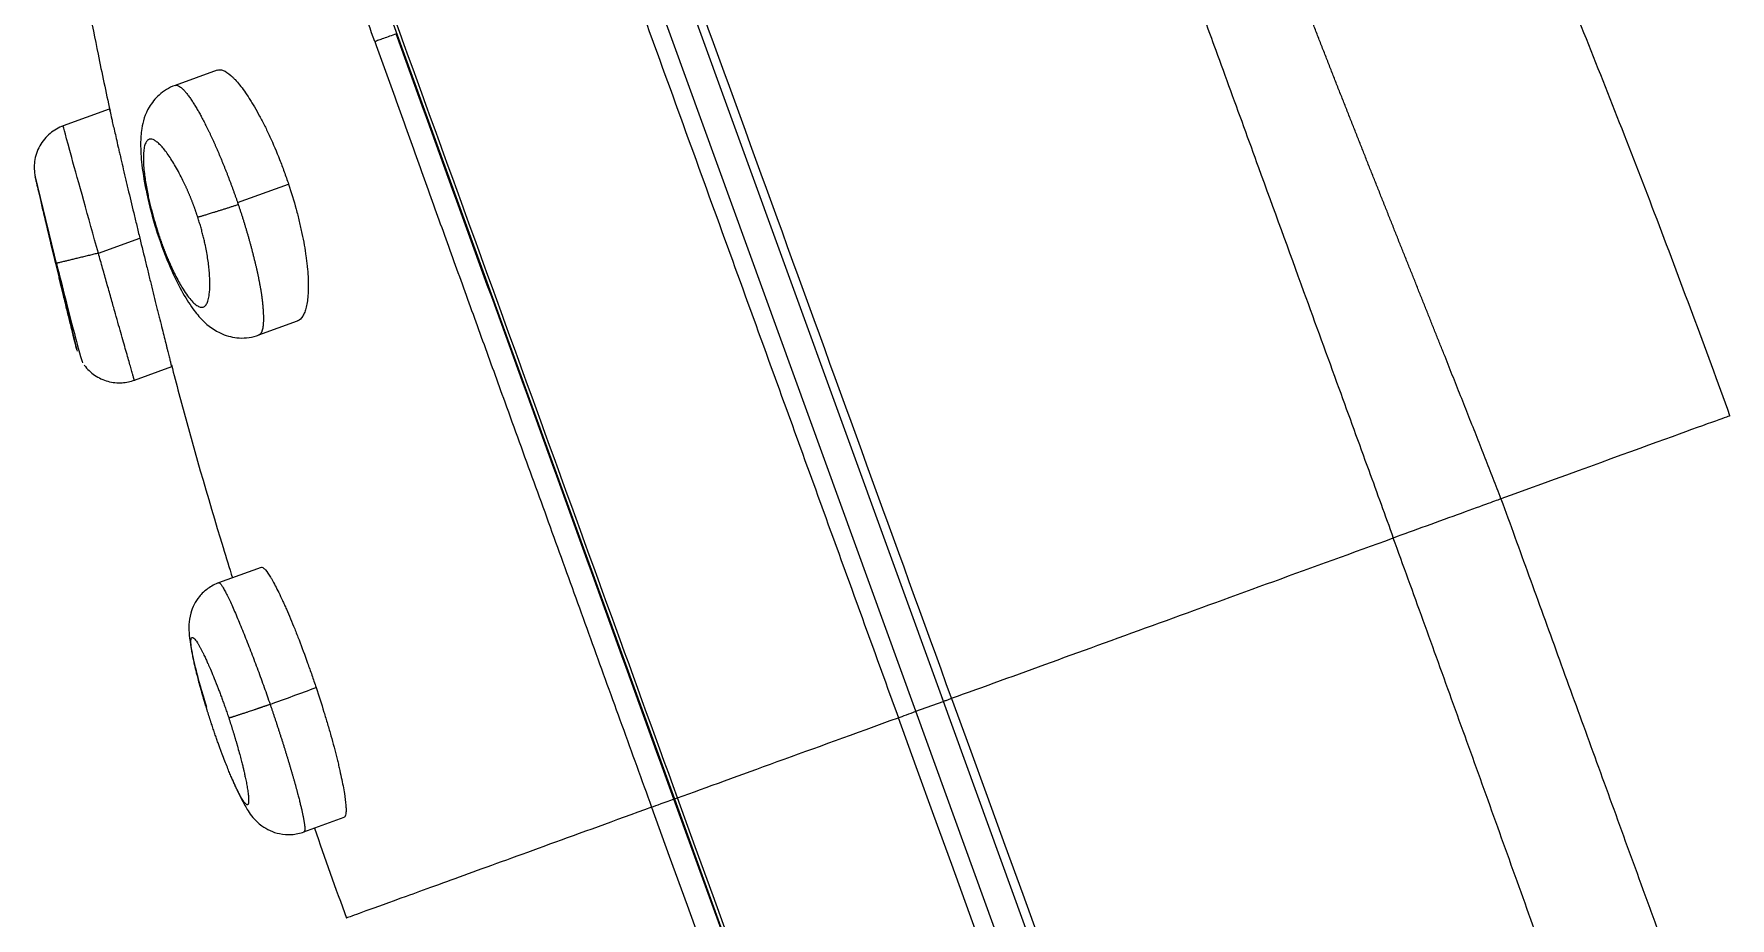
# Model space of a CAD drawing. Extents: x 0 to 1128, y 0 to 827.
# Drawn here: x 756.43 to 775.77, y 556.23 to 566.3 of the extents above; entities that cross this region are included whole.
import ezdxf

# ---------------------------------------------------------------- set-up
doc = ezdxf.new("R2010")
doc.units = 0
doc.header["$LTSCALE"] = 10
doc.header["$MEASUREMENT"] = 0
doc.layers.add('1', color=7, linetype='CONTINUOUS')

msp = doc.modelspace()

# ---------------------------------------------------------------- linework, layer by layer
at = {"layer": '1', "color": 7, "linetype": 'Continuous', "lineweight": -3}
for p, q in [((762.923, 569.369), (766.807, 558.68)), ((766.487, 558.582), (762.702, 569.012)), ((760.513, 566.459), (763.735, 557.583)), ((758.522, 565.891), (758.041, 565.717)), ((757.291, 565.445), (756.765, 565.254)), ((758.754, 564.38), (759.335, 564.591)), ((757.167, 563.804), (757.639, 563.975)), ((758.996, 562.872), (759.438, 563.032)), ((757.578, 562.357), (758.003, 562.512)), ((759.024, 560.223), (758.538, 560.046)), ((766.785, 558.739), (792.741, 487.231)), ((766.487, 558.582), (766.8, 558.695)), ((792.419, 487.141), (766.487, 558.582)), ((763.735, 557.583), (763.729, 557.581)), ((789.661, 486.141), (763.729, 557.58)), ((763.735, 557.583), (763.77, 557.595)), ((763.735, 557.583), (789.684, 486.096)), ((759.509, 557.207), (759.969, 557.374))]:
    msp.add_line(p, q, dxfattribs=at)
msp.add_ellipse((763.729, 557.58), major_axis=(0.282, 0.102), ratio=0.000005, start_param=1.570602, end_param=2.700988, dxfattribs=at)
for points, knots in [([(775.77, 561.951), (775.49, 562.723), (774.93, 564.228), (774.09, 566.368), (773.3, 568.292), (772.632, 569.858), (772.085, 571.104), (771.653, 572.065), (771.266, 572.911), (770.795, 573.926), (770.154, 575.276), (769.267, 577.082), (768.172, 579.225), (766.854, 581.694), (765.329, 584.412), (764.215, 586.289), (763.632, 587.246)], [0, 0, 0, 0, 0.087607, 0.171439, 0.245441, 0.309617, 0.353171, 0.390675, 0.422124, 0.452529, 0.510106, 0.58164, 0.66737, 0.766985, 0.880396, 1, 1, 1, 1]), ([(773.159, 561.003), (773.144, 561.042), (773.114, 561.119), (773.069, 561.236), (773.024, 561.352), (772.978, 561.469), (772.932, 561.586), (772.886, 561.703), (772.84, 561.821), (772.793, 561.939), (772.746, 562.058), (772.699, 562.177), (772.652, 562.296), (772.604, 562.415), (772.557, 562.535), (772.509, 562.655), (772.461, 562.776), (772.412, 562.897), (772.364, 563.018), (772.316, 563.14), (772.267, 563.261), (772.218, 563.384), (772.169, 563.507), (772.12, 563.63), (772.07, 563.753), (772.021, 563.877), (771.971, 564.001), (771.922, 564.126), (771.872, 564.251), (771.822, 564.376), (771.772, 564.502), (771.722, 564.628), (771.671, 564.754), (771.621, 564.881), (771.571, 565.008), (771.52, 565.136), (771.469, 565.264), (771.419, 565.392), (771.368, 565.521), (771.317, 565.65), (771.266, 565.78), (771.215, 565.91), (771.164, 566.04), (771.113, 566.171), (771.062, 566.302), (771.011, 566.433), (770.96, 566.565), (770.909, 566.698), (770.857, 566.83), (770.806, 566.964), (770.755, 567.097), (770.703, 567.231), (770.652, 567.366), (770.6, 567.5), (770.549, 567.636), (770.498, 567.771), (770.446, 567.907), (770.395, 568.044), (770.343, 568.181), (770.292, 568.318), (770.24, 568.456), (770.189, 568.594), (770.137, 568.732), (770.085, 568.871), (770.034, 569.011), (769.982, 569.15), (769.931, 569.29), (769.879, 569.431), (769.828, 569.572), (769.776, 569.714), (769.724, 569.855), (769.673, 569.998), (769.621, 570.14), (769.569, 570.284), (769.518, 570.427), (769.466, 570.571), (769.415, 570.715), (769.363, 570.86), (769.311, 571.005), (769.259, 571.151), (769.208, 571.297), (769.156, 571.444), (769.104, 571.591), (769.052, 571.738), (769.001, 571.886), (768.949, 572.034), (768.914, 572.133), (768.897, 572.182)], [0, 0, 0, 0, 0.010422, 0.020876, 0.031362, 0.04188, 0.052429, 0.06301, 0.073623, 0.084267, 0.094943, 0.105651, 0.11639, 0.127161, 0.137964, 0.148798, 0.159664, 0.170561, 0.181491, 0.192452, 0.203444, 0.214469, 0.225525, 0.236613, 0.247732, 0.258883, 0.270066, 0.281281, 0.292527, 0.303806, 0.315116, 0.326457, 0.337831, 0.349236, 0.360674, 0.372143, 0.383644, 0.395177, 0.406742, 0.418339, 0.429967, 0.441628, 0.453321, 0.465045, 0.476802, 0.48859, 0.500411, 0.512264, 0.524149, 0.536066, 0.548015, 0.559997, 0.57201, 0.584057, 0.596135, 0.608246, 0.620389, 0.632565, 0.644773, 0.657013, 0.669287, 0.681593, 0.693932, 0.706303, 0.718707, 0.731145, 0.743615, 0.756118, 0.768654, 0.781223, 0.793825, 0.80646, 0.819128, 0.83183, 0.844565, 0.857334, 0.870135, 0.88297, 0.895839, 0.908741, 0.921677, 0.934647, 0.94765, 0.960687, 0.973757, 0.986862, 1, 1, 1, 1]), ([(767.838, 571.793), (767.914, 571.586), (768.066, 571.17), (768.294, 570.546), (768.521, 569.922), (768.749, 569.298), (768.976, 568.674), (769.204, 568.05), (769.431, 567.425), (769.658, 566.801), (769.865, 566.231), (770.111, 565.558), (770.452, 564.622), (770.871, 563.471), (771.29, 562.321), (771.631, 561.384), (771.838, 560.815), (771.931, 560.557)], [0, 0, 0, 0, 0.05554, 0.111082, 0.166626, 0.222172, 0.27772, 0.33327, 0.388821, 0.444375, 0.49993, 0.540855, 0.624191, 0.749946, 0.848029, 0.931381, 1, 1, 1, 1]), ([(756.824, 567.935), (756.867, 567.668), (756.974, 567.045), (757.132, 566.209), (757.253, 565.641), (757.3, 565.427)], [0, 0, 0, 0, 0.318417, 0.741919, 1, 1, 1, 1]), ([(760.561, 566.303), (760.536, 566.294), (760.511, 566.285), (760.463, 566.267), (760.44, 566.259), (760.398, 566.244), (760.378, 566.237), (760.345, 566.225), (760.33, 566.219), (760.319, 566.215)], [0, 0, 0, 0, 0.25, 0.25, 0.5, 0.5, 0.75, 0.75, 1, 1, 1, 1]), ([(760.319, 566.215), (760.36, 566.103), (760.44, 565.879), (760.561, 565.542), (760.682, 565.203), (760.805, 564.864), (760.927, 564.524), (761.05, 564.182), (761.174, 563.839), (761.298, 563.496), (761.423, 563.151), (761.548, 562.805), (761.674, 562.457), (761.813, 562.074), (761.965, 561.654), (762.131, 561.198), (762.297, 560.74), (762.463, 560.28), (762.63, 559.818), (762.798, 559.355), (762.966, 558.891), (763.135, 558.425), (763.305, 557.957), (763.418, 557.644), (763.474, 557.488)], [0, 0, 0, 0, 0.03847, 0.077071, 0.115803, 0.154667, 0.193662, 0.232788, 0.272046, 0.311434, 0.350955, 0.390606, 0.430389, 0.470304, 0.522445, 0.574769, 0.627279, 0.679972, 0.732849, 0.785911, 0.839157, 0.892587, 0.946201, 1, 1, 1, 1]), ([(758.522, 565.891), (758.532, 565.895), (758.542, 565.896), (758.559, 565.895), (758.565, 565.894), (758.578, 565.891), (758.584, 565.889), (758.617, 565.877), (758.645, 565.858), (758.684, 565.823), (758.692, 565.816), (758.709, 565.8), (758.717, 565.791), (758.742, 565.764), (758.76, 565.744), (758.813, 565.677), (758.849, 565.626), (758.897, 565.551), (758.907, 565.535), (758.927, 565.504), (758.936, 565.487), (758.966, 565.438), (758.985, 565.403), (759.024, 565.331), (759.044, 565.293), (759.073, 565.234), (759.083, 565.214), (759.102, 565.174), (759.112, 565.153), (759.16, 565.048), (759.198, 564.961), (759.251, 564.826), (759.268, 564.78), (759.294, 564.709), (759.302, 564.686), (759.319, 564.638), (759.327, 564.615), (759.335, 564.591)], [0, 0, 0, 0, 0.060475, 0.060475, 0.091792, 0.091792, 0.12311, 0.12311, 0.24838, 0.24838, 0.279697, 0.279697, 0.311015, 0.311015, 0.37365, 0.37365, 0.49892, 0.49892, 0.530237, 0.530237, 0.561555, 0.561555, 0.62419, 0.62419, 0.686825, 0.686825, 0.718142, 0.718142, 0.74946, 0.74946, 0.87473, 0.87473, 0.937365, 0.937365, 0.968682, 0.968682, 1, 1, 1, 1]), ([(758.041, 565.717), (757.971, 565.69), (757.859, 565.624), (757.712, 565.437), (757.658, 565.245), (757.644, 565.042), (757.659, 564.799), (757.717, 564.463), (757.784, 564.209), (757.828, 564.066)], [0, 0, 0, 0, 0.115245, 0.213671, 0.373091, 0.486126, 0.628811, 0.800386, 1, 1, 1, 1]), ([(758.041, 565.717), (758.047, 565.719), (758.059, 565.72), (758.08, 565.713), (758.104, 565.698), (758.129, 565.676), (758.154, 565.648), (758.181, 565.616), (758.208, 565.579), (758.235, 565.54), (758.261, 565.498), (758.287, 565.455), (758.313, 565.411), (758.334, 565.373), (758.351, 565.34), (758.365, 565.313), (758.379, 565.286), (758.393, 565.258), (758.408, 565.229), (758.422, 565.2), (758.436, 565.171), (758.45, 565.141), (758.464, 565.11), (758.478, 565.079), (758.493, 565.048), (758.507, 565.016), (758.521, 564.984), (758.535, 564.952), (758.549, 564.919), (758.562, 564.886), (758.576, 564.853), (758.59, 564.82), (758.603, 564.786), (758.617, 564.753), (758.63, 564.719), (758.643, 564.685), (758.656, 564.651), (758.669, 564.617), (758.682, 564.583), (758.694, 564.549), (758.707, 564.515), (758.719, 564.481), (758.731, 564.447), (758.743, 564.414), (758.75, 564.391), (758.754, 564.38)], [0, 0, 0, 0, 0.050837, 0.101225, 0.149644, 0.196093, 0.240574, 0.283087, 0.323631, 0.362208, 0.398818, 0.433463, 0.466142, 0.496858, 0.514308, 0.531674, 0.548957, 0.566157, 0.583274, 0.600308, 0.61726, 0.63413, 0.650917, 0.667623, 0.684248, 0.700791, 0.717253, 0.733634, 0.749934, 0.766154, 0.782295, 0.798355, 0.814336, 0.830237, 0.846059, 0.861803, 0.877468, 0.893055, 0.908565, 0.923996, 0.93935, 0.954627, 0.969828, 0.984952, 1, 1, 1, 1]), ([(757.294, 565.445), (757.294, 565.445), (757.294, 565.443), (757.296, 565.436), (757.296, 565.433), (757.298, 565.426), (757.299, 565.422), (757.304, 565.398), (757.311, 565.37), (757.321, 565.324), (757.323, 565.314), (757.328, 565.293), (757.331, 565.282), (757.338, 565.248), (757.344, 565.223), (757.363, 565.143), (757.377, 565.082), (757.396, 564.996), (757.401, 564.978), (757.409, 564.943), (757.413, 564.924), (757.426, 564.869), (757.444, 564.792), (757.463, 564.709), (757.478, 564.646), (757.484, 564.624), (757.494, 564.58), (757.499, 564.558), (757.525, 564.447), (757.547, 564.356), (757.575, 564.239), (757.581, 564.215), (757.592, 564.168), (757.598, 564.144), (757.616, 564.072), (757.627, 564.023), (757.639, 563.975)], [0, 0, 0, 0, 0.062085, 0.062085, 0.093349, 0.093349, 0.124612, 0.124612, 0.249668, 0.249668, 0.280932, 0.280932, 0.312195, 0.312195, 0.374723, 0.374723, 0.499779, 0.499779, 0.531042, 0.531042, 0.562306, 0.562306, 0.624834, 0.687362, 0.687362, 0.718625, 0.718625, 0.749889, 0.749889, 0.874945, 0.874945, 0.906208, 0.906208, 0.937472, 0.937472, 1, 1, 1, 1]), ([(756.768, 565.256), (756.711, 565.235), (756.608, 565.176), (756.487, 565.033), (756.429, 564.854), (756.434, 564.735), (756.447, 564.675)], [0, 0, 0, 0, 0.241259, 0.499493, 0.758016, 1, 1, 1, 1]), ([(757.167, 563.804), (757.051, 564.214), (756.842, 564.968), (756.765, 565.253), (756.764, 565.254)], [0, 0, 0, 0, 0.543663, 1, 1, 1, 1]), ([(758.3, 564.213), (758.299, 564.218), (758.296, 564.227), (758.291, 564.241), (758.287, 564.254), (758.282, 564.268), (758.277, 564.282), (758.273, 564.295), (758.268, 564.309), (758.263, 564.323), (758.258, 564.336), (758.253, 564.35), (758.248, 564.363), (758.242, 564.377), (758.237, 564.39), (758.232, 564.404), (758.226, 564.418), (758.221, 564.431), (758.215, 564.445), (758.21, 564.458), (758.204, 564.472), (758.198, 564.485), (758.193, 564.498), (758.187, 564.512), (758.181, 564.525), (758.175, 564.539), (758.169, 564.552), (758.151, 564.591), (758.121, 564.654), (758.079, 564.735), (758.036, 564.811), (757.994, 564.88), (757.952, 564.942), (757.912, 564.995), (757.874, 565.037), (757.838, 565.07), (757.805, 565.093), (757.775, 565.104), (757.749, 565.104), (757.726, 565.091), (757.705, 565.063), (757.689, 565.015), (757.681, 564.954), (757.679, 564.882), (757.682, 564.802), (757.69, 564.719), (757.701, 564.638), (757.714, 564.561), (757.728, 564.486), (757.743, 564.416), (757.758, 564.351), (757.772, 564.297), (757.783, 564.255), (757.791, 564.225), (757.8, 564.195), (757.809, 564.164), (757.818, 564.133), (757.828, 564.101), (757.834, 564.08), (757.837, 564.069)], [0, 0, 0, 0, 0.004482, 0.008967, 0.013457, 0.017954, 0.022459, 0.026973, 0.031497, 0.036034, 0.040583, 0.045147, 0.049726, 0.054323, 0.058937, 0.063571, 0.068226, 0.072903, 0.077603, 0.082327, 0.087076, 0.091852, 0.096656, 0.101488, 0.10635, 0.111243, 0.116168, 0.121126, 0.154648, 0.18814, 0.221935, 0.256367, 0.291344, 0.325728, 0.35989, 0.394199, 0.428987, 0.463091, 0.496911, 0.53084, 0.574097, 0.616949, 0.66015, 0.698943, 0.737432, 0.776165, 0.80546, 0.834489, 0.863501, 0.885722, 0.907734, 0.929676, 0.939286, 0.949024, 0.958901, 0.968928, 0.979114, 0.989468, 1, 1, 1, 1]), ([(756.681, 563.686), (756.679, 563.692), (756.677, 563.702), (756.673, 563.718), (756.669, 563.734), (756.665, 563.75), (756.662, 563.765), (756.658, 563.781), (756.654, 563.796), (756.65, 563.812), (756.647, 563.827), (756.643, 563.843), (756.639, 563.858), (756.636, 563.873), (756.632, 563.888), (756.628, 563.903), (756.625, 563.918), (756.621, 563.933), (756.618, 563.948), (756.614, 563.963), (756.611, 563.978), (756.607, 563.993), (756.604, 564.007), (756.6, 564.022), (756.597, 564.036), (756.593, 564.051), (756.59, 564.065), (756.58, 564.106), (756.565, 564.172), (756.544, 564.258), (756.526, 564.338), (756.509, 564.41), (756.494, 564.474), (756.481, 564.53), (756.47, 564.577), (756.46, 564.62), (756.452, 564.655), (756.448, 564.672), (756.447, 564.675), (756.447, 564.675)], [0, 0, 0, 0, 0.010356, 0.020675, 0.030959, 0.041209, 0.05143, 0.061621, 0.071788, 0.08193, 0.092052, 0.102156, 0.112243, 0.122317, 0.13238, 0.142434, 0.152482, 0.162526, 0.172568, 0.182612, 0.19266, 0.202713, 0.212775, 0.222848, 0.232934, 0.243036, 0.253155, 0.263295, 0.33035, 0.395981, 0.460863, 0.525686, 0.589716, 0.65344, 0.717562, 0.782779, 0.868903, 0.953373, 1, 1, 1, 1]), ([(759.335, 564.591), (759.367, 564.495), (759.395, 564.401), (759.434, 564.26), (759.446, 564.213), (759.462, 564.143), (759.468, 564.12), (759.478, 564.074), (759.483, 564.051), (759.507, 563.939), (759.522, 563.852), (759.536, 563.749), (759.539, 563.729), (759.544, 563.689), (759.546, 563.669), (759.552, 563.611), (759.555, 563.573), (759.561, 563.466), (759.561, 563.401), (759.554, 563.284), (759.547, 563.233), (759.532, 563.169), (759.526, 563.149), (759.513, 563.114), (759.505, 563.099), (759.481, 563.059), (759.461, 563.042), (759.439, 563.033), (759.438, 563.032), (759.437, 563.032)], [0, 0, 0, 0, 0.124382, 0.124382, 0.186573, 0.186573, 0.217668, 0.217668, 0.248764, 0.248764, 0.373146, 0.373146, 0.404241, 0.404241, 0.435337, 0.435337, 0.497528, 0.497528, 0.62191, 0.62191, 0.746292, 0.746292, 0.808482, 0.808482, 0.870673, 0.870673, 0.995055, 0.995055, 1, 1, 1, 1]), ([(758.762, 564.357), (758.764, 564.351), (758.768, 564.34), (758.774, 564.322), (758.779, 564.304), (758.785, 564.286), (758.791, 564.269), (758.797, 564.251), (758.803, 564.233), (758.808, 564.215), (758.814, 564.197), (758.82, 564.179), (758.825, 564.16), (758.831, 564.142), (758.837, 564.124), (758.842, 564.106), (758.848, 564.088), (758.853, 564.069), (758.858, 564.051), (758.864, 564.033), (758.869, 564.014), (758.874, 563.996), (758.879, 563.978), (758.885, 563.959), (758.89, 563.941), (758.895, 563.923), (758.9, 563.904), (758.905, 563.886), (758.91, 563.868), (758.915, 563.849), (758.919, 563.831), (758.924, 563.813), (758.929, 563.795), (758.933, 563.776), (758.938, 563.758), (758.942, 563.74), (758.947, 563.722), (758.951, 563.704), (758.955, 563.686), (758.96, 563.669), (758.964, 563.651), (758.968, 563.633), (758.972, 563.616), (758.976, 563.598), (758.98, 563.581), (758.983, 563.563), (758.987, 563.546), (758.991, 563.529), (758.994, 563.512), (758.997, 563.495), (759.001, 563.478), (759.004, 563.461), (759.007, 563.445), (759.01, 563.428), (759.013, 563.412), (759.016, 563.396), (759.019, 563.38), (759.021, 563.364), (759.024, 563.348), (759.026, 563.336), (759.027, 563.328), (759.027, 563.324), (759.028, 563.319), (759.029, 563.313), (759.03, 563.308), (759.03, 563.301), (759.031, 563.295), (759.032, 563.288), (759.033, 563.281), (759.034, 563.273), (759.035, 563.265), (759.036, 563.257), (759.037, 563.248), (759.038, 563.239), (759.039, 563.23), (759.04, 563.22), (759.04, 563.21), (759.041, 563.2), (759.042, 563.19), (759.043, 563.18), (759.044, 563.169), (759.045, 563.158), (759.045, 563.147), (759.046, 563.136), (759.047, 563.124), (759.047, 563.113), (759.048, 563.101), (759.048, 563.09), (759.048, 563.078), (759.048, 563.067), (759.048, 563.055), (759.048, 563.044), (759.048, 563.032), (759.048, 563.021), (759.047, 563.01), (759.047, 562.999), (759.046, 562.988), (759.045, 562.977), (759.043, 562.967), (759.042, 562.957), (759.04, 562.947), (759.038, 562.938), (759.036, 562.929), (759.033, 562.921), (759.03, 562.913), (759.027, 562.905), (759.024, 562.898), (759.02, 562.892), (759.016, 562.887), (759.012, 562.882), (759.007, 562.878), (759.002, 562.874), (758.998, 562.873), (758.996, 562.872)], [0, 0, 0, 0, 0.007896, 0.015819, 0.023768, 0.031743, 0.039745, 0.047774, 0.055829, 0.063911, 0.072019, 0.080154, 0.088317, 0.096505, 0.104721, 0.112964, 0.121234, 0.12953, 0.137854, 0.146204, 0.154582, 0.162987, 0.171419, 0.179879, 0.188365, 0.196879, 0.20542, 0.213989, 0.222585, 0.231208, 0.239859, 0.248537, 0.257243, 0.265976, 0.274737, 0.283525, 0.292342, 0.301185, 0.310057, 0.318956, 0.327883, 0.336838, 0.345821, 0.354832, 0.36387, 0.372937, 0.382031, 0.391154, 0.400304, 0.409483, 0.418689, 0.427924, 0.437187, 0.446477, 0.455797, 0.465144, 0.47452, 0.483923, 0.493356, 0.502816, 0.505373, 0.508193, 0.511275, 0.514619, 0.518226, 0.522095, 0.526227, 0.530621, 0.535278, 0.540197, 0.545378, 0.550822, 0.556528, 0.562497, 0.568728, 0.575222, 0.581978, 0.588997, 0.596278, 0.603822, 0.611628, 0.619696, 0.628027, 0.636621, 0.645476, 0.654595, 0.663976, 0.673619, 0.683525, 0.693693, 0.704123, 0.714816, 0.725772, 0.73699, 0.748471, 0.760214, 0.772219, 0.784487, 0.797017, 0.80981, 0.822865, 0.836183, 0.849763, 0.863606, 0.877711, 0.892078, 0.906708, 0.921601, 0.936756, 0.952173, 0.967853, 0.983795, 1, 1, 1, 1]), ([(757.837, 564.069), (757.839, 564.065), (757.842, 564.055), (757.846, 564.042), (757.851, 564.028), (757.855, 564.014), (757.86, 564), (757.864, 563.987), (757.869, 563.973), (757.874, 563.96), (757.879, 563.946), (757.883, 563.933), (757.888, 563.919), (757.893, 563.906), (757.898, 563.892), (757.903, 563.879), (757.908, 563.866), (757.913, 563.852), (757.918, 563.839), (757.923, 563.826), (757.928, 563.813), (757.934, 563.799), (757.939, 563.786), (757.944, 563.773), (757.95, 563.76), (757.955, 563.747), (757.961, 563.734), (757.977, 563.696), (758.004, 563.635), (758.042, 563.555), (758.081, 563.481), (758.124, 563.406), (758.171, 563.334), (758.221, 563.27), (758.26, 563.23), (758.289, 563.208), (758.309, 563.196), (758.328, 563.189), (758.345, 563.186), (758.362, 563.189), (758.381, 563.199), (758.402, 563.223), (758.42, 563.27), (758.434, 563.342), (758.44, 563.444), (758.436, 563.557), (758.426, 563.656), (758.416, 563.731), (758.403, 563.809), (758.391, 563.872), (758.381, 563.917), (758.375, 563.943), (758.369, 563.97), (758.362, 563.997), (758.355, 564.024), (758.348, 564.051), (758.341, 564.078), (758.333, 564.105), (758.326, 564.132), (758.317, 564.159), (758.309, 564.186), (758.303, 564.204), (758.3, 564.213)], [0, 0, 0, 0, 0.004582, 0.009158, 0.013729, 0.018298, 0.022864, 0.027431, 0.031999, 0.036569, 0.041144, 0.045724, 0.050311, 0.054907, 0.059513, 0.064129, 0.068759, 0.073402, 0.078061, 0.082737, 0.08743, 0.092143, 0.096877, 0.101633, 0.106412, 0.111216, 0.116046, 0.120902, 0.153745, 0.1866, 0.219826, 0.253762, 0.299311, 0.344467, 0.389974, 0.412185, 0.434077, 0.455759, 0.477344, 0.498951, 0.520699, 0.562726, 0.605609, 0.650151, 0.712381, 0.774726, 0.804628, 0.833869, 0.862655, 0.891196, 0.900479, 0.909693, 0.918848, 0.927952, 0.937013, 0.94604, 0.955043, 0.96403, 0.97301, 0.981993, 0.990986, 1, 1, 1, 1]), ([(757.639, 563.975), (757.662, 563.879), (757.686, 563.784), (757.72, 563.644), (757.731, 563.597), (757.748, 563.528), (757.754, 563.506), (757.765, 563.46), (757.771, 563.438), (757.798, 563.327), (757.819, 563.243), (757.843, 563.144), (757.848, 563.124), (757.858, 563.085), (757.863, 563.066), (757.877, 563.01), (757.885, 562.975), (757.911, 562.873), (757.926, 562.813), (757.943, 562.746), (757.946, 562.733), (757.952, 562.708), (757.955, 562.696), (757.964, 562.662), (757.974, 562.621), (757.982, 562.589), (757.987, 562.568), (757.989, 562.561), (757.992, 562.549), (757.993, 562.544), (757.999, 562.52), (758.002, 562.511), (758.002, 562.511), (758.002, 562.511), (758.002, 562.511)], [0, 0, 0, 0, 0.124989, 0.124989, 0.187484, 0.187484, 0.218731, 0.218731, 0.249978, 0.249978, 0.374967, 0.374967, 0.406215, 0.406215, 0.437462, 0.437462, 0.499956, 0.499956, 0.624946, 0.624946, 0.656193, 0.656193, 0.68744, 0.68744, 0.749935, 0.812429, 0.812429, 0.843676, 0.843676, 0.874924, 0.874924, 0.999913, 0.999913, 1, 1, 1, 1]), ([(757.821, 564.087), (757.866, 563.944), (757.957, 563.696), (758.104, 563.385), (758.235, 563.176), (758.367, 563.016), (758.536, 562.884), (758.784, 562.823), (758.922, 562.845), (758.999, 562.872)], [0, 0, 0, 0, 0.195687, 0.364103, 0.504425, 0.615209, 0.773976, 0.877713, 1, 1, 1, 1]), ([(756.922, 562.702), (756.922, 562.702), (756.921, 562.704), (756.919, 562.714), (756.911, 562.744), (756.9, 562.79), (756.885, 562.849), (756.867, 562.922), (756.848, 562.999), (756.829, 563.077), (756.81, 563.153), (756.79, 563.235), (756.774, 563.302), (756.762, 563.351), (756.755, 563.381), (756.747, 563.411), (756.74, 563.441), (756.733, 563.472), (756.725, 563.502), (756.718, 563.533), (756.71, 563.563), (756.703, 563.594), (756.695, 563.625), (756.688, 563.656), (756.683, 563.676), (756.681, 563.686)], [0, 0, 0, 0, 0.018545, 0.099313, 0.180307, 0.262846, 0.345287, 0.426555, 0.50791, 0.569258, 0.630325, 0.691649, 0.753764, 0.774852, 0.795766, 0.816527, 0.837155, 0.857672, 0.878099, 0.898458, 0.91877, 0.939059, 0.959345, 0.979652, 1, 1, 1, 1]), ([(756.689, 563.688), (756.724, 563.545), (756.792, 563.276), (756.888, 562.906), (756.959, 562.642), (756.981, 562.568), (756.986, 562.555)], [0, 0, 0, 0, 0.24413, 0.492549, 0.744067, 1, 1, 1, 1]), ([(756.704, 563.591), (756.705, 563.585), (756.708, 563.574), (756.711, 563.558), (756.715, 563.542), (756.719, 563.526), (756.723, 563.511), (756.727, 563.495), (756.731, 563.479), (756.735, 563.463), (756.738, 563.448), (756.742, 563.433), (756.744, 563.423), (756.745, 563.419)], [0, 0, 0, 0, 0.092836, 0.185524, 0.278087, 0.37055, 0.462938, 0.555275, 0.647587, 0.739897, 0.832231, 0.924613, 1, 1, 1, 1]), ([(757.005, 562.527), (757.04, 562.482), (757.119, 562.406), (757.271, 562.335), (757.433, 562.319), (757.533, 562.341), (757.581, 562.358)], [0, 0, 0, 0, 0.256102, 0.51705, 0.7688, 1, 1, 1, 1]), ([(758, 562.531), (758.028, 562.422), (758.208, 561.724), (758.446, 560.916), (758.659, 560.218), (758.695, 560.103)], [0, 0, 0, 0, 0.13341, 0.856789, 1, 1, 1, 1]), ([(773.159, 561.003), (773.136, 560.995), (773.088, 560.978), (772.934, 560.922), (772.828, 560.883), (772.582, 560.794), (772.442, 560.743), (772.172, 560.645), (772.043, 560.598), (771.931, 560.557)], [0, 0, 0, 0, 0.25, 0.25, 0.5, 0.5, 0.75, 0.75, 1, 1, 1, 1]), ([(773.159, 561.003), (773.212, 560.858), (773.318, 560.566), (773.478, 560.125), (773.641, 559.677), (773.806, 559.223), (773.973, 558.762), (774.143, 558.296), (774.315, 557.823), (774.489, 557.343), (774.666, 556.858), (774.845, 556.365), (775.027, 555.867), (775.21, 555.362), (775.397, 554.851), (775.585, 554.334), (775.776, 553.81), (775.969, 553.28), (776.165, 552.744), (776.363, 552.201), (776.563, 551.652), (776.765, 551.097), (776.97, 550.535), (777.178, 549.968), (777.387, 549.393), (777.599, 548.813), (777.814, 548.226), (778.03, 547.632), (778.249, 547.033), (778.471, 546.427), (778.694, 545.815), (778.92, 545.196), (779.149, 544.571), (779.379, 543.94), (779.613, 543.303), (779.848, 542.659), (780.086, 542.008), (780.326, 541.352), (780.568, 540.689), (780.813, 540.02), (781.06, 539.344), (781.31, 538.663), (781.562, 537.974), (781.816, 537.28), (782.073, 536.579), (782.332, 535.872), (782.593, 535.159), (782.856, 534.439), (783.122, 533.713), (783.391, 532.98), (783.661, 532.242), (783.934, 531.497), (784.21, 530.745), (784.487, 529.987), (784.767, 529.223), (785.05, 528.453), (785.335, 527.676), (785.622, 526.893), (785.911, 526.104), (786.274, 525.114), (786.707, 523.934), (787.205, 522.575), (787.694, 521.241), (788.174, 519.932), (788.644, 518.649), (789.105, 517.39), (789.557, 516.157), (789.999, 514.95), (790.433, 513.767), (790.857, 512.61), (791.271, 511.478), (791.676, 510.371), (792.072, 509.289), (792.459, 508.233), (792.836, 507.202), (793.204, 506.196), (793.563, 505.215), (793.912, 504.26), (794.253, 503.33), (794.583, 502.425), (794.905, 501.545), (795.217, 500.69), (795.52, 499.861), (795.814, 499.057), (796.098, 498.278), (796.373, 497.525), (796.638, 496.797), (796.895, 496.094), (797.142, 495.416), (797.38, 494.763), (797.608, 494.136), (797.827, 493.534), (798.037, 492.957), (798.238, 492.406), (798.429, 491.879), (798.611, 491.378), (798.783, 490.902), (798.947, 490.452), (799.101, 490.026), (799.2, 489.751), (799.248, 489.618)], [0, 0, 0, 0, 0.00609, 0.012269, 0.018537, 0.024893, 0.031338, 0.037872, 0.044495, 0.051206, 0.058007, 0.064896, 0.071874, 0.07894, 0.086096, 0.09334, 0.100673, 0.108095, 0.115605, 0.123205, 0.130893, 0.13867, 0.146536, 0.15449, 0.162533, 0.170666, 0.178886, 0.187196, 0.195595, 0.204082, 0.212658, 0.221323, 0.230077, 0.238919, 0.24785, 0.256871, 0.265979, 0.275177, 0.284464, 0.293839, 0.303303, 0.312856, 0.322498, 0.332228, 0.342047, 0.351955, 0.361952, 0.372038, 0.382213, 0.392476, 0.402828, 0.413269, 0.423799, 0.434417, 0.445125, 0.455921, 0.466806, 0.47778, 0.488842, 0.499994, 0.519397, 0.538445, 0.55714, 0.575481, 0.593468, 0.611101, 0.62838, 0.645305, 0.661876, 0.678092, 0.693955, 0.709464, 0.724619, 0.73942, 0.753867, 0.76796, 0.781698, 0.795083, 0.808114, 0.820791, 0.833114, 0.845083, 0.856698, 0.867959, 0.878866, 0.889419, 0.899618, 0.909464, 0.918955, 0.928092, 0.936876, 0.945305, 0.95338, 0.961102, 0.96847, 0.975483, 0.982143, 0.988449, 0.994402, 1, 1, 1, 1]), ([(766.895, 558.73), (767.62, 558.993), (768.417, 559.282), (770.112, 559.897), (771.01, 560.223), (771.931, 560.558)], [0, 0, 0, 0, 0.5, 0.5, 1, 1, 1, 1]), ([(797.041, 488.82), (796.978, 488.995), (796.851, 489.347), (796.66, 489.876), (796.468, 490.409), (796.276, 490.945), (796.082, 491.484), (795.887, 492.027), (795.691, 492.574), (795.495, 493.124), (795.297, 493.677), (795.098, 494.234), (794.899, 494.794), (794.698, 495.358), (794.496, 495.926), (794.294, 496.496), (794.09, 497.07), (793.885, 497.648), (793.68, 498.229), (793.473, 498.814), (793.266, 499.402), (793.057, 499.993), (792.847, 500.588), (792.637, 501.187), (792.425, 501.789), (792.213, 502.394), (791.999, 503.003), (791.785, 503.615), (791.569, 504.231), (791.352, 504.85), (791.135, 505.473), (790.916, 506.099), (790.532, 507.202), (789.968, 508.824), (789.211, 511.005), (788.412, 513.313), (787.6, 515.665), (786.711, 518.246), (785.68, 521.241), (784.697, 524.1), (783.858, 526.542), (783.259, 528.285), (782.715, 529.864), (782.228, 531.28), (781.797, 532.532), (781.308, 533.95), (780.748, 535.569), (780.107, 537.423), (779.484, 539.218), (778.881, 540.955), (778.349, 542.481), (777.884, 543.812), (777.482, 544.963), (777.083, 546.1), (776.689, 547.223), (776.298, 548.332), (775.912, 549.427), (775.53, 550.508), (775.152, 551.575), (774.778, 552.629), (774.408, 553.668), (774.042, 554.693), (773.68, 555.705), (773.323, 556.702), (772.969, 557.686), (772.62, 558.656), (772.274, 559.611), (772.045, 560.244), (771.931, 560.557)], [0, 0, 0, 0, 0.007353, 0.014754, 0.022202, 0.029697, 0.03724, 0.044829, 0.052466, 0.060151, 0.067882, 0.075661, 0.083488, 0.091361, 0.099282, 0.10725, 0.115266, 0.123329, 0.131439, 0.139596, 0.147801, 0.156053, 0.164352, 0.172699, 0.181093, 0.189534, 0.198023, 0.206559, 0.215142, 0.223773, 0.23245, 0.241176, 0.249948, 0.278573, 0.30895, 0.341079, 0.374961, 0.407163, 0.448837, 0.499981, 0.526503, 0.550751, 0.572724, 0.592422, 0.609846, 0.624994, 0.651629, 0.677447, 0.702448, 0.726634, 0.750003, 0.766236, 0.782278, 0.79813, 0.81379, 0.829259, 0.844538, 0.859625, 0.874522, 0.889227, 0.903742, 0.918066, 0.932199, 0.946141, 0.959892, 0.973452, 0.986821, 1, 1, 1, 1]), ([(759.025, 560.223), (759.029, 560.224), (759.034, 560.224), (759.043, 560.22), (759.047, 560.218), (759.053, 560.212), (759.057, 560.209), (759.076, 560.191), (759.094, 560.168), (759.12, 560.127), (759.125, 560.119), (759.136, 560.1), (759.142, 560.091), (759.159, 560.06), (759.171, 560.038), (759.209, 559.965), (759.237, 559.909), (759.273, 559.83), (759.281, 559.813), (759.295, 559.78), (759.303, 559.763), (759.326, 559.711), (759.357, 559.639), (759.389, 559.561), (759.413, 559.5), (759.421, 559.48), (759.438, 559.438), (759.446, 559.417), (759.487, 559.311), (759.52, 559.223), (759.568, 559.087), (759.585, 559.041), (759.617, 558.947), (759.633, 558.901), (759.649, 558.853)], [0, 0, 0, 0, 0.06109, 0.06109, 0.092387, 0.092387, 0.123684, 0.123684, 0.248872, 0.248872, 0.280169, 0.280169, 0.311466, 0.311466, 0.37406, 0.37406, 0.499248, 0.499248, 0.530545, 0.530545, 0.561842, 0.561842, 0.624436, 0.68703, 0.68703, 0.718327, 0.718327, 0.749624, 0.749624, 0.874812, 0.874812, 0.937406, 0.937406, 1, 1, 1, 1]), ([(758.542, 560.048), (758.496, 560.031), (758.414, 559.988), (758.293, 559.874), (758.216, 559.722), (758.195, 559.565), (758.2, 559.471), (758.216, 559.333), (758.26, 559.123), (758.323, 558.877), (758.378, 558.698), (758.401, 558.628)], [0, 0, 0, 0, 0.080316, 0.155139, 0.27705, 0.361721, 0.442606, 0.557568, 0.706334, 0.888431, 1, 1, 1, 1]), ([(758.538, 560.046), (758.539, 560.046), (758.542, 560.047), (758.549, 560.045), (758.565, 560.028), (758.585, 559.999), (758.608, 559.958), (758.634, 559.907), (758.663, 559.846), (758.695, 559.778), (758.728, 559.702), (758.763, 559.619), (758.799, 559.532), (758.836, 559.441), (758.874, 559.346), (758.911, 559.249), (758.948, 559.151), (758.985, 559.052), (759.022, 558.954), (759.057, 558.856), (759.091, 558.759), (759.114, 558.694), (759.125, 558.661), (759.125, 558.661)], [0, 0, 0, 0, 0.000284, 0.062894, 0.124382, 0.18475, 0.243998, 0.302127, 0.359138, 0.415031, 0.469806, 0.523466, 0.576011, 0.627441, 0.677758, 0.726963, 0.775057, 0.822041, 0.867916, 0.912685, 0.956348, 0.998908, 1, 1, 1, 1]), ([(758.458, 558.436), (758.456, 558.441), (758.453, 558.451), (758.448, 558.465), (758.444, 558.479), (758.439, 558.494), (758.434, 558.508), (758.43, 558.522), (758.425, 558.536), (758.421, 558.549), (758.417, 558.563), (758.412, 558.577), (758.408, 558.59), (758.404, 558.604), (758.4, 558.617), (758.396, 558.63), (758.392, 558.643), (758.388, 558.656), (758.384, 558.669), (758.38, 558.682), (758.376, 558.694), (758.373, 558.707), (758.369, 558.719), (758.365, 558.731), (758.362, 558.743), (758.358, 558.755), (758.355, 558.767), (758.343, 558.808), (758.325, 558.872), (758.304, 558.951), (758.288, 559.014), (758.276, 559.063), (758.265, 559.11), (758.253, 559.162), (758.241, 559.221), (758.231, 559.28), (758.224, 559.335), (758.221, 559.378), (758.223, 559.405), (758.228, 559.419), (758.237, 559.427), (758.256, 559.419), (758.285, 559.381), (758.311, 559.337), (758.327, 559.309), (758.342, 559.28), (758.357, 559.252), (758.37, 559.224), (758.382, 559.199), (758.393, 559.176), (758.406, 559.147), (758.425, 559.105), (758.453, 559.04), (758.49, 558.952), (758.521, 558.874), (758.542, 558.819), (758.551, 558.795), (758.56, 558.771), (758.569, 558.746), (758.578, 558.721), (758.587, 558.695), (758.597, 558.669), (758.606, 558.643), (758.616, 558.616), (758.625, 558.588), (758.635, 558.56), (758.645, 558.532), (758.651, 558.513), (758.654, 558.503)], [0, 0, 0, 0, 0.004821, 0.009613, 0.014375, 0.019108, 0.023813, 0.02849, 0.03314, 0.037762, 0.042357, 0.046926, 0.051468, 0.055984, 0.060475, 0.06494, 0.069379, 0.073793, 0.078181, 0.082545, 0.086884, 0.091198, 0.095487, 0.099751, 0.103991, 0.108206, 0.112397, 0.116563, 0.151699, 0.181981, 0.207425, 0.22804, 0.243836, 0.270119, 0.300299, 0.334426, 0.372528, 0.41343, 0.447755, 0.475471, 0.496572, 0.552133, 0.620813, 0.643923, 0.665085, 0.684317, 0.701637, 0.717063, 0.730612, 0.742295, 0.75212, 0.773717, 0.802639, 0.838975, 0.882809, 0.89123, 0.899752, 0.908376, 0.9171, 0.925923, 0.934844, 0.943863, 0.952979, 0.962191, 0.971499, 0.980903, 0.990403, 1, 1, 1, 1]), ([(759.649, 558.853), (759.68, 558.759), (759.71, 558.666), (759.752, 558.528), (759.766, 558.483), (759.786, 558.415), (759.793, 558.392), (759.806, 558.347), (759.812, 558.325), (759.843, 558.215), (759.865, 558.132), (759.89, 558.032), (759.895, 558.013), (759.904, 557.974), (759.908, 557.955), (759.921, 557.899), (759.929, 557.863), (759.951, 557.761), (759.963, 557.699), (759.974, 557.631), (759.976, 557.617), (759.98, 557.592), (759.981, 557.579), (759.985, 557.544), (759.99, 557.501), (759.991, 557.467), (759.991, 557.444), (759.99, 557.437), (759.989, 557.423), (759.989, 557.417), (759.984, 557.39), (759.978, 557.378), (759.969, 557.374), (759.968, 557.374), (759.968, 557.374)], [0, 0, 0, 0, 0.124754, 0.124754, 0.187131, 0.187131, 0.21832, 0.21832, 0.249508, 0.249508, 0.374263, 0.374263, 0.405451, 0.405451, 0.43664, 0.43664, 0.499017, 0.499017, 0.623771, 0.623771, 0.65496, 0.65496, 0.686148, 0.686148, 0.748525, 0.810902, 0.810902, 0.842091, 0.842091, 0.873279, 0.873279, 0.998034, 0.998034, 1, 1, 1, 1]), ([(766.801, 558.696), (766.801, 558.696), (766.804, 558.696), (766.816, 558.701), (766.827, 558.705), (766.856, 558.715), (766.874, 558.722), (766.895, 558.73)], [0, 0, 0, 0, 0.2834, 0.2834, 0.6417, 0.6417, 1, 1, 1, 1]), ([(759.125, 558.661), (759.122, 558.659), (759.114, 558.657), (759.103, 558.653), (759.093, 558.65), (759.082, 558.646), (759.07, 558.642), (759.059, 558.638), (759.048, 558.635), (759.037, 558.631), (759.026, 558.627), (759.015, 558.623), (759.004, 558.619), (758.992, 558.615), (758.981, 558.611), (758.97, 558.607), (758.96, 558.603), (758.948, 558.599), (758.932, 558.594), (758.91, 558.586), (758.882, 558.577), (758.85, 558.567), (758.821, 558.557), (758.798, 558.55), (758.782, 558.545), (758.767, 558.54), (758.752, 558.535), (758.738, 558.53), (758.726, 558.526), (758.714, 558.523), (758.704, 558.519), (758.694, 558.516), (758.685, 558.513), (758.678, 558.511), (758.671, 558.509), (758.665, 558.507), (758.661, 558.505), (758.657, 558.504), (758.655, 558.503), (758.654, 558.503)], [0, 0, 0, 0, 0.015647, 0.031425, 0.047332, 0.063365, 0.079521, 0.095798, 0.112192, 0.1287, 0.145318, 0.162043, 0.17887, 0.195796, 0.212817, 0.229927, 0.247124, 0.261385, 0.286024, 0.321207, 0.36711, 0.423863, 0.491464, 0.524683, 0.557875, 0.591002, 0.624024, 0.656905, 0.68961, 0.722102, 0.754348, 0.786315, 0.817975, 0.849297, 0.880256, 0.910827, 0.940988, 0.970718, 1, 1, 1, 1]), ([(759.125, 558.661), (759.127, 558.655), (759.131, 558.644), (759.137, 558.626), (759.143, 558.609), (759.149, 558.592), (759.154, 558.574), (759.16, 558.557), (759.166, 558.539), (759.172, 558.522), (759.178, 558.504), (759.184, 558.486), (759.19, 558.469), (759.196, 558.451), (759.201, 558.433), (759.207, 558.415), (759.213, 558.397), (759.219, 558.379), (759.225, 558.361), (759.231, 558.343), (759.236, 558.325), (759.242, 558.307), (759.248, 558.289), (759.254, 558.271), (759.26, 558.253), (759.265, 558.234), (759.271, 558.216), (759.277, 558.198), (759.283, 558.18), (759.288, 558.162), (759.294, 558.144), (759.299, 558.126), (759.305, 558.108), (759.311, 558.089), (759.316, 558.071), (759.322, 558.053), (759.327, 558.036), (759.332, 558.018), (759.338, 558), (759.343, 557.982), (759.348, 557.964), (759.354, 557.947), (759.359, 557.929), (759.364, 557.911), (759.369, 557.894), (759.374, 557.877), (759.379, 557.859), (759.384, 557.842), (759.389, 557.825), (759.394, 557.808), (759.399, 557.791), (759.403, 557.774), (759.408, 557.758), (759.413, 557.741), (759.417, 557.725), (759.421, 557.709), (759.426, 557.693), (759.43, 557.677), (759.434, 557.661), (759.439, 557.642), (759.445, 557.62), (759.452, 557.595), (759.458, 557.57), (759.464, 557.547), (759.469, 557.524), (759.475, 557.502), (759.48, 557.48), (759.485, 557.459), (759.489, 557.439), (759.493, 557.42), (759.497, 557.402), (759.501, 557.384), (759.504, 557.367), (759.507, 557.351), (759.51, 557.336), (759.512, 557.321), (759.515, 557.307), (759.516, 557.295), (759.518, 557.283), (759.519, 557.272), (759.52, 557.261), (759.52, 557.252), (759.52, 557.243), (759.52, 557.236), (759.52, 557.229), (759.519, 557.223), (759.518, 557.218), (759.516, 557.214), (759.514, 557.211), (759.512, 557.208), (759.51, 557.207), (759.509, 557.207)], [0, 0, 0, 0, 0.00766, 0.015355, 0.023084, 0.030847, 0.038644, 0.046475, 0.054341, 0.062241, 0.070175, 0.078143, 0.086145, 0.094182, 0.102253, 0.110359, 0.118498, 0.126672, 0.13488, 0.143123, 0.151399, 0.15971, 0.168056, 0.176435, 0.184849, 0.193298, 0.20178, 0.210297, 0.218848, 0.227434, 0.236054, 0.244708, 0.253397, 0.26212, 0.270878, 0.279669, 0.288496, 0.297356, 0.306251, 0.315181, 0.324145, 0.333143, 0.342175, 0.351242, 0.360344, 0.36948, 0.37865, 0.387855, 0.397094, 0.406368, 0.415676, 0.425018, 0.434395, 0.443807, 0.453253, 0.462733, 0.472248, 0.481797, 0.491381, 0.500999, 0.51709, 0.53318, 0.549271, 0.565363, 0.581454, 0.597547, 0.613639, 0.629733, 0.645826, 0.66192, 0.678015, 0.694109, 0.710205, 0.726301, 0.742397, 0.758493, 0.774591, 0.790688, 0.806786, 0.822885, 0.838984, 0.855083, 0.871183, 0.887284, 0.903385, 0.919486, 0.935588, 0.95169, 0.967793, 0.983896, 1, 1, 1, 1]), ([(758.654, 558.503), (758.656, 558.498), (758.659, 558.488), (758.664, 558.474), (758.669, 558.459), (758.673, 558.444), (758.678, 558.43), (758.683, 558.415), (758.687, 558.401), (758.692, 558.386), (758.696, 558.372), (758.701, 558.358), (758.705, 558.344), (758.71, 558.33), (758.714, 558.316), (758.718, 558.302), (758.722, 558.288), (758.726, 558.274), (758.73, 558.261), (758.734, 558.247), (758.738, 558.234), (758.742, 558.22), (758.746, 558.207), (758.75, 558.194), (758.753, 558.181), (758.763, 558.146), (758.778, 558.093), (758.795, 558.028), (758.809, 557.973), (758.819, 557.929), (758.828, 557.893), (758.834, 557.866), (758.839, 557.841), (758.845, 557.815), (758.851, 557.786), (758.857, 557.756), (758.862, 557.725), (758.867, 557.694), (758.872, 557.664), (758.876, 557.634), (758.879, 557.606), (758.88, 557.58), (758.88, 557.559), (758.879, 557.542), (758.877, 557.531), (758.874, 557.523), (758.871, 557.518), (758.867, 557.516), (758.86, 557.516), (758.85, 557.522), (758.832, 557.541), (758.809, 557.574), (758.786, 557.616), (758.765, 557.656), (758.744, 557.698), (758.723, 557.742), (758.704, 557.786), (758.683, 557.833), (758.661, 557.884), (758.637, 557.945), (758.609, 558.015), (758.586, 558.074), (758.571, 558.114), (758.563, 558.135), (758.556, 558.156), (758.548, 558.178), (758.539, 558.201), (758.531, 558.224), (758.522, 558.248), (758.514, 558.273), (758.505, 558.299), (758.495, 558.325), (758.486, 558.352), (758.477, 558.379), (758.467, 558.408), (758.461, 558.427), (758.458, 558.436)], [0, 0, 0, 0, 0.004952, 0.009889, 0.014811, 0.019719, 0.024612, 0.029491, 0.034356, 0.039207, 0.044043, 0.048866, 0.053674, 0.058468, 0.063247, 0.068013, 0.072763, 0.0775, 0.082221, 0.086928, 0.09162, 0.096297, 0.100959, 0.105605, 0.110237, 0.114852, 0.14302, 0.167907, 0.189532, 0.207921, 0.223096, 0.23508, 0.243888, 0.257002, 0.271136, 0.286303, 0.302517, 0.319792, 0.338146, 0.357592, 0.378147, 0.400721, 0.421737, 0.441166, 0.458988, 0.475186, 0.489751, 0.502676, 0.518882, 0.54461, 0.579809, 0.624461, 0.653842, 0.681413, 0.707173, 0.731126, 0.75328, 0.774055, 0.79722, 0.822795, 0.850823, 0.881351, 0.888582, 0.896005, 0.903622, 0.911431, 0.919432, 0.927625, 0.93601, 0.944586, 0.953351, 0.962306, 0.971449, 0.98078, 0.990297, 1, 1, 1, 1]), ([(763.77, 557.595), (764.106, 557.717), (764.487, 557.856), (765.329, 558.161), (765.791, 558.329), (766.288, 558.509)], [0, 0, 0, 0, 0.5, 0.5, 1, 1, 1, 1]), ([(758.698, 557.799), (758.702, 557.788), (758.738, 557.704), (758.796, 557.58), (758.867, 557.456), (758.921, 557.374), (759.039, 557.258), (759.2, 557.183), (759.373, 557.171), (759.465, 557.191), (759.513, 557.208)], [0, 0, 0, 0, 0.027664, 0.230216, 0.386675, 0.496904, 0.615074, 0.785141, 0.889111, 1, 1, 1, 1]), ([(763.474, 557.488), (762.621, 557.178), (761.565, 556.795), (760.634, 556.457), (760.176, 556.291), (760.014, 556.232), (759.995, 556.225), (759.995, 556.225)], [0, 0, 0, 0, 0.368239, 0.55787, 0.747501, 0.937132, 1, 1, 1, 1])]:
    msp.add_open_spline(points, degree=3, knots=knots, dxfattribs=at)
for points, degree in [([(766.895, 558.73), (765.609, 562.271), (764.322, 565.813), (763.036, 569.354)], 3), ([(762.502, 568.939), (766.288, 558.509)], 1), ([(760.319, 566.215), (760.221, 566.487), (760.123, 566.759), (760.025, 567.031)], 3), ([(763.77, 557.595), (762.697, 560.549), (761.625, 563.503), (760.553, 566.457)], 3), ([(763.729, 557.58), (762.674, 560.488), (761.618, 563.396), (760.562, 566.303)], 3), ([(756.443, 564.691), (756.926, 562.686)], 1), ([(758.754, 564.38), (758.757, 564.372), (758.759, 564.365), (758.762, 564.357)], 3), ([(775.771, 561.951), (775.768, 561.951), (774.88, 561.628), (773.159, 561.003)], 3), ([(759.125, 558.661), (759.3, 558.725), (759.474, 558.789), (759.649, 558.853)], 3), ([(766.895, 558.729), (775.538, 534.916), (784.182, 511.103), (792.826, 487.29)], 3), ([(766.288, 558.509), (766.339, 558.528), (766.415, 558.555), (766.487, 558.582)], 3), ([(792.219, 487.07), (783.575, 510.883), (774.932, 534.696), (766.288, 558.509)], 3), ([(789.701, 486.156), (781.057, 509.969), (772.413, 533.782), (763.77, 557.595)], 3), ([(763.474, 557.488), (772.118, 533.675), (780.762, 509.862), (789.406, 486.049)], 3), ([(759.63, 557.251), (759.749, 556.908), (759.871, 556.566), (759.995, 556.225)], 3)]:
    msp.add_open_spline(points, degree=degree, dxfattribs=at)
for points, weights in [([(758.762, 564.357), (758.538, 564.284), (758.359, 564.229), (758.3, 564.213)], [1.00000006497, 0.862041433562, 0.862041413523, 1.00000000485]), ([(757.828, 564.066), (757.825, 564.065), (757.828, 564.066), (757.837, 564.069)], [0.895964569886, 0.923600097304, 0.958278574017, 1.00000000002]), ([(757.167, 563.804), (756.884, 563.735), (756.683, 563.687), (756.681, 563.686)], [0.999999999993, 0.806837652598, 0.80683765261, 1.00000000003])]:
    msp.add_rational_spline(points, weights, degree=3, dxfattribs=at)
msp.add_rational_spline([(757.576, 562.357), (757.576, 562.357), (757.575, 562.362), (757.498, 562.631), (757.29, 563.364), (757.167, 563.804)], [0.999999713948, 0.999999713948, 0.999999714065, 0.999999720061, 0.999999736522, 0.999999746866], degree=3, knots=[0, 0, 0, 0, 0.020894, 0.418919, 1, 1, 1, 1], dxfattribs=at)

doc.saveas('drawing.dxf')
